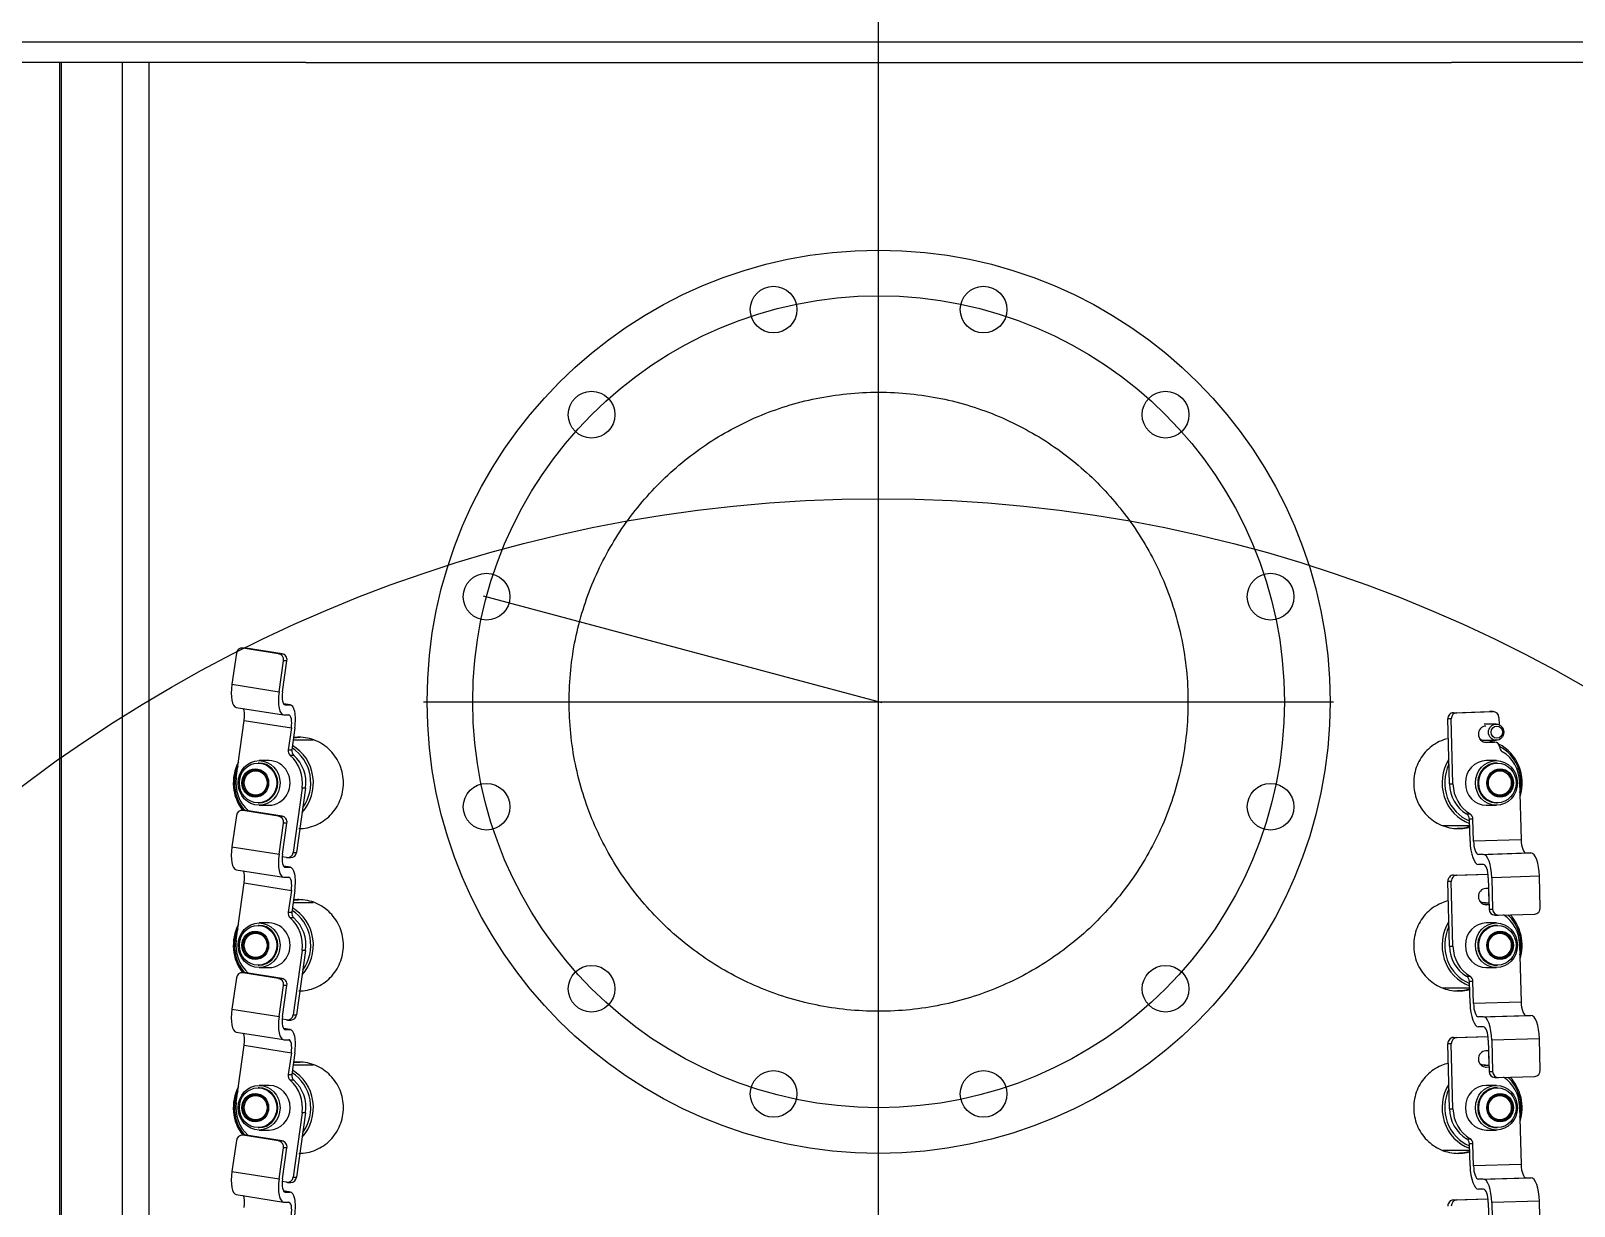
# Model space of a CAD drawing. Extents: x -681219 to -550379, y -242630 to -158199.
# Drawn here: x -602980 to -602219, y -229331 to -228752 of the extents above; entities that cross this region are included whole.
import ezdxf
from ezdxf.lldxf.tags import DXFTag

# ---------------------------------------------------------------- set-up
doc = ezdxf.new("R2010")
doc.units = 0
doc.header["$LTSCALE"] = 1000
doc.linetypes.add('DASHED2', pattern=[9.525, 6.35, -3.175])
doc.layers.get('0').update_dxf_attribs({"linetype": 'CONTINUOUS'})
doc.layers.add('center', color=253, linetype='CENTER2')
doc.layers.add('interface', color=251, linetype='DASHED2')
tags = doc.linetypes.add('CENTER2', pattern=[28.575, 19.05, -3.175, 3.175, -3.175]).pattern_tags.tags
tags[10:11] = [DXFTag(74, 4), DXFTag(75, 0), DXFTag(340, '0'), DXFTag(46, 0.0), DXFTag(50, 0.0), DXFTag(44, 0.0), DXFTag(45, 0.0)]
tags[8:9] = [DXFTag(74, 4), DXFTag(75, 0), DXFTag(340, '0'), DXFTag(46, 0.0), DXFTag(50, 0.0), DXFTag(44, 0.0), DXFTag(45, 0.0)]
tags[6:7] = [DXFTag(74, 4), DXFTag(75, 0), DXFTag(340, '0'), DXFTag(46, 0.0), DXFTag(50, 0.0), DXFTag(44, 0.0), DXFTag(45, 0.0)]
tags[4:5] = [DXFTag(74, 4), DXFTag(75, 0), DXFTag(340, '0'), DXFTag(46, 0.0), DXFTag(50, 0.0), DXFTag(44, 0.0), DXFTag(45, 0.0)]

# ---------------------------------------------------------------- blocks, each defined once
blk = doc.blocks.new('CYPJ15001B0001XY_A_CYPJ1000_V_1')
at = {"color": 0, "linetype": 'ByBlock', "lineweight": -2}
for p, q in [((715, 282.29), (715, 428.17)), ((725, -428.47), (725, 428.17)), ((715, 403.64), (-578, 403.64)), ((715, 402.87), (-578, 402.87)), ((-532.45, 372.68), (715, 372.68)), ((-536.94, 359.47), (715, 359.47)), ((157.22, 316.55), (153.52, 293.31)), ((168.58, 318.67), (164.88, 295.44)), ((183.91, 316.51), (168.58, 318.67)), ((183.62, 295.65), (186.43, 313.3)), ((186.43, 311.59), (186.43, 313.3)), ((186.46, 312.01), (186.46, 313.72)), ((202.59, 316.59), (230.78, 312.62)), ((230.78, 312.62), (227.07, 289.39)), ((237.22, 316.55), (233.52, 293.31)), ((248.58, 318.67), (244.88, 295.44)), ((263.91, 316.51), (248.58, 318.67)), ((263.62, 295.65), (266.43, 313.3)), ((266.43, 311.59), (266.43, 313.3)), ((266.46, 312.01), (266.46, 313.72)), ((282.59, 316.59), (310.78, 312.62)), ((310.78, 312.62), (307.07, 289.39)), ((317.22, 316.55), (313.52, 293.31)), ((328.58, 318.67), (324.88, 295.44)), ((343.91, 316.51), (328.58, 318.67)), ((343.62, 295.65), (346.43, 313.3)), ((346.43, 311.59), (346.43, 313.3)), ((346.46, 312.01), (346.46, 313.72)), ((362.59, 316.59), (390.78, 312.62)), ((390.78, 312.62), (387.07, 289.39)), ((397.22, 316.55), (393.52, 293.31)), ((408.58, 318.67), (404.88, 295.44)), ((423.91, 316.51), (408.58, 318.67)), ((423.62, 295.65), (426.43, 313.3)), ((426.43, 311.59), (426.43, 313.3)), ((426.46, 312.01), (426.46, 313.72)), ((183.62, 293.94), (186.43, 311.59)), ((189, 305.29), (189, 300.33)), ((190.2, 305.8), (190.2, 305.29)), ((209.8, 305.29), (209.8, 305.8)), ((211, 300.33), (211, 305.29)), ((263.62, 293.94), (266.43, 311.59)), ((269, 305.29), (269, 300.33)), ((270.2, 305.8), (270.2, 305.29)), ((289.8, 305.29), (289.8, 305.8)), ((291, 300.33), (291, 305.29)), ((343.62, 293.94), (346.43, 311.59)), ((349, 305.29), (349, 300.33)), ((350.2, 305.8), (350.2, 305.29)), ((369.8, 305.29), (369.8, 305.8)), ((371, 300.33), (371, 305.29)), ((423.62, 293.94), (426.43, 311.59)), ((153.5, 293.1), (153.5, 290.71)), ((158.43, 289.8), (158.97, 293.21)), ((158.45, 290.01), (158.96, 293.2)), ((158.45, 292.41), (158.48, 292.64)), ((158.45, 292.41), (158.45, 290.01)), ((163.2, 291.31), (163.2, 289.6)), ((163.24, 291.73), (163.58, 293.86)), ((164.88, 295.44), (180.2, 293.28)), ((164.88, 293.73), (180.2, 291.57)), ((180.2, 291.57), (180.2, 293.28)), ((183.62, 295.65), (183.62, 293.94)), ((213.54, 288.2), (213.54, 289.91)), ((227.07, 289.39), (216.3, 290.91)), ((216.3, 290.91), (216.3, 289.2)), ((227.07, 287.68), (216.3, 289.2)), ((233.5, 293.1), (233.5, 290.71)), ((238.43, 289.8), (238.97, 293.21)), ((238.45, 290.01), (238.96, 293.2)), ((238.45, 292.41), (238.48, 292.64)), ((238.45, 292.41), (238.45, 290.01)), ((243.2, 291.31), (243.2, 289.6)), ((243.24, 291.73), (243.58, 293.86)), ((244.88, 295.44), (260.2, 293.28)), ((244.88, 293.73), (260.2, 291.57)), ((260.2, 291.57), (260.2, 293.28)), ((263.62, 295.65), (263.62, 293.94)), ((293.54, 288.2), (293.54, 289.91)), ((307.07, 289.39), (296.3, 290.91)), ((296.3, 290.91), (296.3, 289.2)), ((307.07, 287.68), (296.3, 289.2)), ((313.5, 293.1), (313.5, 290.71)), ((318.43, 289.8), (318.97, 293.21)), ((318.45, 290.01), (318.96, 293.2)), ((318.45, 292.41), (318.48, 292.64)), ((318.45, 292.41), (318.45, 290.01)), ((323.2, 291.31), (323.2, 289.6)), ((323.24, 291.73), (323.58, 293.86)), ((324.88, 295.44), (340.2, 293.28)), ((324.88, 293.73), (340.2, 291.57)), ((340.2, 291.57), (340.2, 293.28)), ((343.62, 295.65), (343.62, 293.94)), ((373.54, 288.2), (373.54, 289.91)), ((387.07, 289.39), (376.3, 290.91)), ((376.3, 290.91), (376.3, 289.2)), ((387.07, 287.68), (376.3, 289.2)), ((393.5, 293.1), (393.5, 290.71)), ((398.43, 289.8), (398.97, 293.21)), ((398.45, 290.01), (398.96, 293.2)), ((398.45, 292.41), (398.48, 292.64)), ((398.45, 292.41), (398.45, 290.01)), ((404.88, 295.44), (420.2, 293.28)), ((404.88, 293.73), (420.2, 291.57)), ((420.2, 291.57), (420.2, 293.28)), ((423.62, 295.65), (423.62, 293.94)), ((197.41, 284.07), (165.76, 288.52)), ((165.76, 288.52), (165.76, 286.81)), ((197.41, 282.36), (165.76, 286.81)), ((197.41, 282.36), (197.41, 284.07)), ((221, 278.67), (221, 288.54)), ((277.41, 284.07), (245.76, 288.52)), ((245.76, 288.52), (245.76, 286.81)), ((277.41, 282.36), (245.76, 286.81)), ((277.41, 282.36), (277.41, 284.07)), ((301, 278.67), (301, 288.54)), ((357.41, 284.07), (325.76, 288.52)), ((325.76, 288.52), (325.76, 286.81)), ((357.41, 282.36), (325.76, 286.81)), ((357.41, 282.36), (357.41, 284.07)), ((381, 278.67), (381, 288.54)), ((715, 282.29), (715, -282.29)), ((179, -278.14), (179, -291.3)), ((199.52, -281.38), (231.51, -280.56)), ((199.52, -281.38), (199.52, -283.09)), ((231.51, -282.27), (231.51, -280.56)), ((259, -278.14), (259, -291.3)), ((279.52, -281.38), (311.51, -280.56)), ((279.52, -281.38), (279.52, -283.09)), ((311.51, -282.27), (311.51, -280.56)), ((339, -278.14), (339, -291.3)), ((359.52, -281.38), (391.51, -280.56)), ((359.52, -281.38), (359.52, -283.09)), ((391.51, -282.27), (391.51, -280.56)), ((154.59, -283.3), (155.09, -300.38)), ((154.59, -283.3), (154.59, -285.01)), ((154.59, -285.01), (155.04, -300.39)), ((199.52, -283.09), (231.51, -282.27)), ((234.59, -283.3), (235.09, -300.38)), ((234.59, -283.3), (234.59, -285.01)), ((234.59, -285.01), (235.04, -300.39)), ((279.52, -283.09), (311.51, -282.27)), ((314.59, -283.3), (315.09, -300.38)), ((314.59, -283.3), (314.59, -285.01)), ((314.59, -285.01), (315.04, -300.39)), ((359.52, -283.09), (391.51, -282.27)), ((394.59, -283.3), (395.11, -301.14)), ((394.59, -283.3), (394.59, -285.01)), ((394.59, -285.01), (395.11, -302.85)), ((715, -428.47), (715, -282.29)), ((159.81, -298.12), (159.81, -295.73)), ((164.81, -295.6), (165.49, -319.09)), ((164.81, -298), (164.81, -295.6)), ((171.31, -291.5), (182.19, -291.22)), ((171.31, -293.21), (182.19, -292.93)), ((171.99, -316.7), (171.31, -293.21)), ((182.19, -292.93), (182.19, -291.22)), ((184.73, -289.78), (184.73, -291.49)), ((239.81, -298.12), (239.81, -295.73)), ((244.81, -295.6), (245.49, -319.09)), ((244.81, -298), (244.81, -295.6)), ((251.31, -291.5), (262.19, -291.22)), ((251.31, -293.21), (262.19, -292.93)), ((251.99, -316.7), (251.31, -293.21)), ((262.19, -292.93), (262.19, -291.22)), ((264.73, -289.78), (264.73, -291.49)), ((319.81, -298.12), (319.81, -295.73)), ((324.81, -295.6), (325.49, -319.09)), ((324.81, -298), (324.81, -295.6)), ((331.31, -291.5), (342.19, -291.22)), ((331.31, -293.21), (342.19, -292.93)), ((331.99, -316.7), (331.31, -293.21)), ((342.19, -292.93), (342.19, -291.22)), ((344.73, -289.78), (344.73, -291.49)), ((153.31, -300.51), (137.82, -300.91)), ((153.31, -302.22), (137.82, -302.62)), ((154, -325.71), (153.31, -302.22)), ((164.81, -298), (165.49, -321.48)), ((189, -299.53), (189, -304.48)), ((211, -304.48), (211, -299.53)), ((214.9, -303.73), (214.9, -305.44)), ((233.31, -300.51), (217.82, -300.91)), ((217.82, -300.91), (217.82, -302.62)), ((233.31, -302.22), (217.82, -302.62)), ((220.01, -299.28), (220.01, -299.48)), ((220.01, -299.48), (220.05, -300.86)), ((220.04, -298.89), (220.1, -300.85)), ((220.99, -298.53), (220.99, -300.83)), ((221, -297.47), (221, -296.9)), ((228.04, -300.65), (228, -299.28)), ((234, -325.71), (233.31, -302.22)), ((244.81, -298), (245.49, -321.48)), ((269, -299.53), (269, -304.48)), ((291, -304.48), (291, -299.53)), ((294.9, -303.73), (294.9, -305.44)), ((313.31, -300.51), (297.82, -300.91)), ((297.82, -300.91), (297.82, -302.62)), ((313.31, -302.22), (297.82, -302.62)), ((300.01, -299.28), (300.01, -299.48)), ((300.01, -299.48), (300.05, -300.86)), ((300.04, -298.89), (300.1, -300.85)), ((300.99, -298.53), (300.99, -300.83)), ((301, -297.47), (301, -296.9)), ((308.04, -300.65), (308, -299.28)), ((314, -325.71), (313.31, -302.22)), ((324.81, -298), (325.49, -321.48)), ((349, -299.53), (349, -304.48)), ((371, -304.48), (371, -299.53)), ((380.01, -299.28), (380.01, -299.48)), ((380.01, -299.48), (380.13, -303.61)), ((380.04, -298.89), (380.13, -301.9)), ((380.13, -303.61), (380.13, -301.9)), ((380.13, -303.68), (380.13, -301.97)), ((380.99, -298.53), (380.99, -304.34)), ((381, -297.47), (381, -296.9)), ((388.99, -304.34), (388.99, -298.53)), ((395.11, -302.85), (395.11, -301.14)), ((395.11, -302.93), (395.11, -301.22)), ((190.2, -304.48), (190.2, -305)), ((209.8, -305), (209.8, -304.48)), ((214.9, -305.52), (215.42, -323.37)), ((270.2, -304.48), (270.2, -305)), ((289.8, -305), (289.8, -304.48)), ((294.9, -305.52), (295.42, -323.37)), ((350.2, -304.48), (350.2, -305)), ((369.8, -305), (369.8, -304.48)), ((377.6, -306.12), (377.58, -306.12)), ((392.19, -305.75), (388.66, -305.84)), ((165.49, -319.09), (165.49, -321.48)), ((200.48, -315.96), (171.99, -316.7)), ((245.49, -319.09), (245.49, -321.48)), ((280.48, -315.96), (251.99, -316.7)), ((325.49, -319.09), (325.49, -321.48)), ((360.48, -315.96), (331.99, -316.7)), ((138.5, -326.11), (154, -325.71)), ((218.5, -326.11), (234, -325.71)), ((298.5, -326.11), (314, -325.71))]:
    blk.add_line(p, q, dxfattribs=at)
for centre, radius in [((400, 0), 222.5), ((348.24, 193.19), 11.5), ((451.76, 193.19), 11.5), ((258.58, 141.42), 11.5), ((541.42, 141.42), 11.5), ((206.81, 51.76), 11.5), ((593.19, 51.76), 11.5), ((206.81, -51.76), 11.5), ((593.19, -51.76), 11.5), ((258.58, -141.42), 11.5), ((541.42, -141.42), 11.5), ((348.24, -193.19), 11.5), ((451.76, -193.19), 11.5)]:
    blk.add_circle(centre, radius, dxfattribs=at)
for centre, major_axis, ratio, start_param, end_param in [((168.58, 314.73), (11.36, -1.81), 0.338244, 1.62468, 3.141593), ((200, 298.28), (21, 0), 0.939693, 1.062855, 2.271246), ((248.58, 314.73), (11.36, -1.81), 0.338244, 1.62468, 3.141593), ((280, 298.28), (21, 0), 0.939693, 1.062855, 2.271246), ((328.58, 314.73), (11.36, -1.81), 0.338244, 1.62468, 3.141593), ((360, 298.28), (21, 0), 0.939693, 1.062855, 2.271246), ((408.58, 314.73), (11.36, -1.81), 0.338244, 1.62468, 3.141593), ((150.78, 314.85), (-6.42, 1.02), 0.338244, 1.62468, 2.787553), ((183.46, 313.72), (-3, 0), 0.939693, 2.992856, 4.563652), ((200, 300.33), (-17.5, 0), 0.939693, 4.563652, 5.607975), ((183.46, 312.01), (-3, 0), 0.939693, 2.992856, 3.141593), ((200, 298.62), (-20, 0), 0.939693, 4.298253, 5.455782), ((230.78, 314.85), (-6.42, 1.02), 0.338244, 1.62468, 2.787553), ((263.46, 313.72), (-3, 0), 0.939693, 2.992856, 4.563652), ((280, 300.33), (-17.5, 0), 0.939693, 4.563652, 5.607975), ((263.46, 312.01), (-3, 0), 0.939693, 2.992856, 3.141593), ((280, 298.62), (20, 0), 0.939693, 1.156661, 2.31419), ((310.78, 314.85), (-6.42, 1.02), 0.338244, 1.62468, 2.787553), ((343.46, 313.72), (-3, 0), 0.939693, 2.992856, 4.563652), ((360, 300.33), (-17.5, 0), 0.939693, 4.563652, 5.607975), ((343.46, 312.01), (-3, 0), 0.939693, 2.992856, 3.141593), ((360, 298.62), (20, 0), 0.939693, 1.156661, 2.31419), ((390.78, 314.85), (-6.42, 1.02), 0.338244, 1.62468, 2.787553), ((423.46, 313.72), (-3, 0), 0.939693, 2.992856, 4.563652), ((423.46, 312.01), (-3, 0), 0.939693, 2.992856, 3.141593), ((184.31, 312.14), (2.6, 0), 0.939693, 5.560011, 5.607975), ((200, 305.29), (9.8, 0), 0.939693, 3.141593, 6.283185), ((264.31, 312.14), (2.6, 0), 0.939693, 5.560011, 5.607975), ((280, 305.29), (9.8, 0), 0.939693, 3.141593, 6.283185), ((344.31, 312.14), (2.6, 0), 0.939693, 5.560011, 5.607975), ((360, 305.29), (9.8, 0), 0.939693, 3.141593, 6.283185), ((200, 300.33), (11, 0), 0.939693, 3.141593, 6.283185), ((280, 300.33), (-11, 0), 0.939693, 0, 3.141593), ((360, 300.33), (-11, 0), 0.939693, 0, 3.141593), ((147.07, 291.61), (-6.42, 1.02), 0.338244, 1.62468, 3.195477), ((147.07, 291.61), (-11.36, 1.81), 0.338244, 1.62468, 3.195477), ((164.88, 291.5), (11.36, -1.81), 0.338244, 1.62468, 3.195477), ((164.88, 291.5), (6.42, -1.02), 0.338244, 1.62468, 3.195477), ((166.2, 291.31), (3, 0), 0.939693, 2.992856, 4.563652), ((166.2, 289.6), (3, 0), 0.939693, 3.141593, 4.563652), ((180.65, 296.06), (-3, 0), 0.939693, 1.42206, 2.992856), ((180.65, 294.35), (3, 0), 0.939693, 4.563652, 6.134449), ((200, 298.62), (-20, 0), 0.939693, 0.916699, 2.608459), ((200, 300.33), (17.5, 0), 0.939693, 4.563652, 5.59671), ((215.86, 288.12), (-3, 0), 0.939693, 4.563652, 5.59671), ((215.86, 286.41), (3, 0), 0.939693, 1.42206, 2.455117), ((227.07, 291.61), (-6.42, 1.02), 0.338244, 1.62468, 3.195477), ((227.07, 291.61), (-11.36, 1.81), 0.338244, 1.62468, 3.195477), ((244.88, 291.5), (11.36, -1.81), 0.338244, 1.62468, 3.195477), ((244.88, 291.5), (6.42, -1.02), 0.338244, 1.62468, 3.195477), ((246.2, 291.31), (3, 0), 0.939693, 2.992856, 4.563652), ((246.2, 289.6), (3, 0), 0.939693, 3.141593, 4.563652), ((260.65, 296.06), (-3, 0), 0.939693, 1.42206, 2.992856), ((260.65, 294.35), (3, 0), 0.939693, 4.563652, 6.134449), ((280, 298.62), (20, 0), 0.939693, 4.058292, 5.750052), ((280, 300.33), (17.5, 0), 0.939693, 4.563652, 5.59671), ((295.86, 288.12), (-3, 0), 0.939693, 4.563652, 5.59671), ((295.86, 286.41), (3, 0), 0.939693, 1.42206, 2.455117), ((307.07, 291.61), (-6.42, 1.02), 0.338244, 1.62468, 3.195477), ((307.07, 291.61), (-11.36, 1.81), 0.338244, 1.62468, 3.195477), ((324.88, 291.5), (11.36, -1.81), 0.338244, 1.62468, 3.195477), ((324.88, 291.5), (6.42, -1.02), 0.338244, 1.62468, 3.195477), ((326.2, 291.31), (3, 0), 0.939693, 2.992856, 4.563652), ((326.2, 289.6), (3, 0), 0.939693, 3.141593, 4.563652), ((340.65, 296.06), (-3, 0), 0.939693, 1.42206, 2.992856), ((340.65, 294.35), (3, 0), 0.939693, 4.563652, 6.134449), ((360, 298.62), (20, 0), 0.939693, 4.058292, 5.750052), ((360, 300.33), (17.5, 0), 0.939693, 4.563652, 5.59671), ((375.86, 288.12), (-3, 0), 0.939693, 4.563652, 5.59671), ((375.86, 286.41), (3, 0), 0.939693, 1.42206, 2.455117), ((387.07, 291.61), (-6.42, 1.02), 0.338244, 1.62468, 3.195477), ((387.07, 291.61), (-11.36, 1.81), 0.338244, 1.62468, 3.195477), ((404.88, 291.5), (11.36, -1.81), 0.338244, 1.62468, 3.195477), ((404.88, 291.5), (6.42, -1.02), 0.338244, 1.62468, 3.195477), ((420.65, 296.06), (-3, 0), 0.939693, 1.42206, 2.992856), ((420.65, 294.35), (3, 0), 0.939693, 4.563652, 6.134449), ((200, 298.28), (21, 0), 0.939693, 3.947647, 5.787529), ((200, 298.62), (17.5, 0), 0.939693, 4.563652, 5.59671), ((280, 298.28), (21, 0), 0.939693, 3.947647, 5.787529), ((280, 298.62), (17.5, 0), 0.939693, 4.563652, 5.59671), ((360, 298.28), (21, 0), 0.939693, 3.947647, 5.787529), ((360, 298.62), (17.5, 0), 0.939693, 4.563652, 5.59671), ((151.59, -283.37), (-3, 0), 0.939693, 3.168913, 4.73971), ((200, -297.47), (21, 0), 0.939693, 0.981791, 2.822191), ((200, -297.82), (-20, 0), 0.939693, 4.234349, 5.926109), ((200, -297.82), (-17.5, 0), 0.939693, 4.73971, 5.772767), ((231.59, -283.37), (-3, 0), 0.939693, 3.168913, 4.73971), ((280, -297.47), (21, 0), 0.939693, 0.981791, 2.822191), ((280, -297.82), (20, 0), 0.939693, 1.092756, 2.784516), ((280, -297.82), (-17.5, 0), 0.939693, 4.73971, 5.772767), ((311.59, -283.37), (-3, 0), 0.939693, 3.168913, 4.73971), ((360, -297.47), (-21, 0), 0.939693, 4.123384, 5.963783), ((360, -297.82), (-20, 0), 0.939693, 4.234349, 5.926109), ((360, -297.82), (-17.5, 0), 0.939693, 4.73971, 5.772767), ((391.59, -283.37), (-3, 0), 0.939693, 3.168913, 4.73971), ((151.59, -285.08), (3, 0), 0.939693, 0.027321, 1.598117), ((200, -299.53), (-17.5, 0), 0.939693, 4.73971, 5.772767), ((231.59, -285.08), (3, 0), 0.939693, 0.027321, 1.598117), ((280, -299.53), (-17.5, 0), 0.939693, 4.73971, 5.772767), ((311.59, -285.08), (3, 0), 0.939693, 0.027321, 1.598117), ((360, -299.53), (-17.5, 0), 0.939693, 4.73971, 5.772767), ((391.59, -285.08), (3, 0), 0.939693, 0.027321, 1.598117), ((171.31, -295.44), (-11.5, -0.33), 0.341893, 4.702447, 6.273243), ((171.31, -295.44), (-6.5, -0.19), 0.341893, 4.702447, 6.273243), ((182.11, -288.4), (3, 0), 0.939693, 4.73971, 5.772767), ((182.11, -290.11), (3, 0), 0.939693, 4.73971, 5.772767), ((200, -299.53), (-11, 0), 0.939693, 3.141593, 6.283185), ((200, -304.48), (9.8, 0), 0.939693, 0, 3.141593), ((224, -299.38), (4, 0), 0.939693, 0.027321, 3.168913), ((224.99, -298.53), (-4, 0), 0.939693, 5.621882, 6.283185), ((251.31, -295.44), (-11.5, -0.33), 0.341893, 4.702447, 6.273243), ((251.31, -295.44), (-6.5, -0.19), 0.341893, 4.702447, 6.273243), ((262.11, -288.4), (3, 0), 0.939693, 4.73971, 5.772767), ((262.11, -290.11), (3, 0), 0.939693, 4.73971, 5.772767), ((280, -299.53), (-11, 0), 0.939693, 3.141593, 6.283185), ((280, -304.48), (9.8, 0), 0.939693, 0, 3.141593), ((304, -299.38), (4, 0), 0.939693, 0.027321, 3.168913), ((304.99, -298.53), (4, 0), 0.939693, 2.48029, 3.141593), ((331.31, -295.44), (-11.5, -0.33), 0.341893, 4.702447, 6.273243), ((331.31, -295.44), (-6.5, -0.19), 0.341893, 4.702447, 6.273243), ((342.11, -288.4), (3, 0), 0.939693, 4.73971, 5.772767), ((342.11, -290.11), (3, 0), 0.939693, 4.73971, 5.772767), ((360, -299.53), (-11, 0), 0.939693, 3.141593, 6.283185), ((360, -304.48), (9.8, 0), 0.939693, 0, 3.141593), ((384, -299.38), (4, 0), 0.939693, 0.027321, 3.141593), ((384.99, -298.53), (4, 0), 0.939693, 2.48029, 3.141593), ((153.31, -298.29), (-11.5, -0.33), 0.341893, 1.560854, 3.13165), ((153.31, -298.29), (-6.5, -0.19), 0.341893, 1.560854, 3.13165), ((217.9, -305.44), (3, 0), 0.939693, 1.598117, 3.168913), ((217.9, -303.73), (3, 0), 0.939693, 1.598117, 3.141593), ((200, -297.47), (21, 0), 0.939693, 6.111817, 6.283185), ((200, -297.47), (21, 0), 0.939693, 0, 0.028695), ((224.99, -304.34), (-4, 0), 0.939693, 4.461573, 5.017847), ((233.31, -298.29), (-11.5, -0.33), 0.341893, 1.560854, 3.13165), ((233.31, -298.29), (-6.5, -0.19), 0.341893, 1.560854, 3.13165), ((297.9, -305.44), (3, 0), 0.939693, 1.598117, 3.168913), ((297.9, -303.73), (3, 0), 0.939693, 1.598117, 3.141593), ((280, -297.47), (21, 0), 0.939693, 6.111817, 6.283185), ((280, -297.47), (21, 0), 0.939693, 0, 0.028695), ((304.99, -304.34), (4, 0), 0.939693, 1.31998, 1.876254), ((313.31, -298.29), (-11.5, -0.33), 0.341893, 1.560854, 3.13165), ((313.31, -298.29), (-6.5, -0.19), 0.341893, 1.560854, 3.13165), ((377.53, -303.68), (-2.6, 0), 0.939693, 1.598117, 3.168913), ((360, -297.47), (-21, 0), 0.939693, 2.852299, 3.170288), ((377.53, -301.97), (-2.6, 0), 0.939693, 3.141593, 3.168913), ((392.11, -302.93), (-3, 0), 0.939693, 1.598117, 3.168913), ((392.11, -301.22), (-3, 0), 0.939693, 3.141593, 3.168913), ((200, -297.47), (21, 0), 0.939693, 4.383674, 5.512571), ((200, -297.82), (-20, 0), 0.939693, 1.336444, 2.421711), ((200, -299.53), (17.5, 0), 0.939693, 4.73971, 5.739269), ((280, -297.47), (21, 0), 0.939693, 4.383674, 5.512571), ((280, -297.82), (20, 0), 0.939693, 4.478037, 5.563304), ((280, -299.53), (17.5, 0), 0.939693, 4.73971, 5.739269), ((360, -297.47), (-21, 0), 0.939693, 1.242081, 2.717092), ((360, -297.82), (-20, 0), 0.939693, 1.336444, 2.685602), ((360, -299.53), (17.5, 0), 0.939693, 4.73971, 5.784032), ((377.65, -308.57), (-2.6, 0), 0.939693, 4.73971, 5.784032), ((171.99, -318.92), (6.5, 0.19), 0.341893, 1.560854, 3.13165), ((251.99, -318.92), (6.5, 0.19), 0.341893, 1.560854, 3.13165), ((331.99, -318.92), (6.5, 0.19), 0.341893, 1.560854, 3.13165), ((154, -321.77), (11.5, 0.33), 0.341893, 4.702447, 6.273243), ((218.42, -323.29), (-3, 0), 0.939693, 0.027321, 1.598117), ((234, -321.77), (11.5, 0.33), 0.341893, 4.702447, 6.273243), ((298.42, -323.29), (-3, 0), 0.939693, 0.027321, 1.598117), ((314, -321.77), (11.5, 0.33), 0.341893, 4.702447, 6.273243)]:
    blk.add_ellipse(centre, major_axis=major_axis, ratio=ratio, start_param=start_param, end_param=end_param, dxfattribs=at)
for centre, major_axis in [((200, 305.29), (11, 0)), ((200, 305.8), (9.8, 0)), ((200, 307.17), (7, 0)), ((200, 307.17), (6.5, 0)), ((200, 307), (6, 0)), ((280, 305.29), (-11, 0)), ((280, 305.8), (9.8, 0)), ((280, 307.17), (-7, 0)), ((280, 307.17), (-6.5, 0)), ((280, 307), (-6, 0)), ((360, 305.29), (-11, 0)), ((360, 305.8), (9.8, 0)), ((360, 307.17), (-7, 0)), ((360, 307.17), (-6.5, 0)), ((360, 307), (-6, 0)), ((200, -304.48), (11, 0)), ((200, -305), (9.8, 0)), ((280, -304.48), (-11, 0)), ((280, -305), (9.8, 0)), ((360, -304.48), (-11, 0)), ((360, -305), (9.8, 0)), ((200, -306.37), (7, 0)), ((200, -306.37), (6.5, 0)), ((200, -306.19), (6, 0)), ((280, -306.37), (-7, 0)), ((280, -306.37), (-6.5, 0)), ((280, -306.19), (-6, 0)), ((360, -306.37), (-7, 0)), ((360, -306.37), (-6.5, 0)), ((360, -306.19), (-6, 0)), ((384.99, -304.34), (4, 0)), ((384.99, -304.69), (3, 0))]:
    blk.add_ellipse(centre, major_axis=major_axis, ratio=0.939693, dxfattribs=at)
for points, knots in [([(177.5, 285.76), (177.5, 284.32), (177.65, 282.89), (178.21, 280.09), (178.64, 278.7), (179.77, 276.02), (180.46, 274.76), (182.09, 272.36), (183.04, 271.23), (185.11, 269.19), (186.25, 268.28), (188.7, 266.66), (190.01, 265.98), (194.07, 264.32), (197.03, 263.74), (200, 263.74)], [0.7502141, 0.7502141, 0.7502141, 0.7502141, 0.78125, 0.78125, 0.8125, 0.8125, 0.84375, 0.84375, 0.875, 0.875, 0.90625, 0.90625, 0.9375, 0.9375, 1, 1, 1, 1]), ([(200, 263.74), (201.49, 263.74), (202.95, 263.88), (205.82, 264.44), (207.25, 264.86), (209.98, 265.97), (211.27, 266.65), (213.72, 268.25), (214.87, 269.18), (217.99, 272.23), (219.66, 274.69), (221.91, 279.99), (222.5, 282.89), (222.5, 286.62), (222.45, 287.49), (222.34, 288.35)], [0, 0, 0, 0, 0.03125, 0.03125, 0.0625, 0.0625, 0.09375, 0.09375, 0.125, 0.125, 0.1875, 0.1875, 0.25, 0.25, 0.2687613, 0.2687613, 0.2687613, 0.2687613]), ([(222.25, 288.42), (222.41, 287.35), (222.5, 286.26), (222.5, 285.17), (222.5, 285.16), (222.5, 285.15)], [0.22643119, 0.22643119, 0.22643119, 0.22643119, 0.25, 0.25, 0.25020442, 0.25020442, 0.25020442, 0.25020442]), ([(257.5, 285.76), (257.5, 284.32), (257.65, 282.89), (258.21, 280.09), (258.64, 278.7), (259.77, 276.02), (260.46, 274.76), (262.09, 272.36), (263.04, 271.23), (265.11, 269.19), (266.25, 268.28), (268.7, 266.66), (270.01, 265.98), (274.07, 264.32), (277.03, 263.74), (280, 263.74)], [0.7502141, 0.7502141, 0.7502141, 0.7502141, 0.78125, 0.78125, 0.8125, 0.8125, 0.84375, 0.84375, 0.875, 0.875, 0.90625, 0.90625, 0.9375, 0.9375, 1, 1, 1, 1]), ([(280, 263.74), (281.49, 263.74), (282.95, 263.88), (285.82, 264.44), (287.25, 264.86), (289.98, 265.97), (291.27, 266.65), (293.72, 268.25), (294.87, 269.18), (297.99, 272.23), (299.66, 274.69), (301.91, 279.99), (302.5, 282.89), (302.5, 286.62), (302.45, 287.49), (302.34, 288.35)], [0, 0, 0, 0, 0.03125, 0.03125, 0.0625, 0.0625, 0.09375, 0.09375, 0.125, 0.125, 0.1875, 0.1875, 0.25, 0.25, 0.2687613, 0.2687613, 0.2687613, 0.2687613]), ([(302.25, 288.42), (302.41, 287.35), (302.5, 286.26), (302.5, 285.17), (302.5, 285.16), (302.5, 285.15)], [0.22643119, 0.22643119, 0.22643119, 0.22643119, 0.25, 0.25, 0.25020442, 0.25020442, 0.25020442, 0.25020442]), ([(337.5, 285.76), (337.5, 284.32), (337.65, 282.89), (338.21, 280.09), (338.64, 278.7), (339.77, 276.02), (340.46, 274.76), (342.09, 272.36), (343.04, 271.23), (345.11, 269.19), (346.25, 268.28), (348.7, 266.66), (350.01, 265.98), (354.07, 264.32), (357.03, 263.74), (360, 263.74)], [0.7502141, 0.7502141, 0.7502141, 0.7502141, 0.78125, 0.78125, 0.8125, 0.8125, 0.84375, 0.84375, 0.875, 0.875, 0.90625, 0.90625, 0.9375, 0.9375, 1, 1, 1, 1]), ([(360, 263.74), (361.49, 263.74), (362.95, 263.88), (365.82, 264.44), (367.25, 264.86), (369.98, 265.97), (371.27, 266.65), (373.72, 268.25), (374.87, 269.18), (377.99, 272.23), (379.66, 274.69), (381.91, 279.99), (382.5, 282.89), (382.5, 286.62), (382.45, 287.49), (382.34, 288.35)], [0, 0, 0, 0, 0.03125, 0.03125, 0.0625, 0.0625, 0.09375, 0.09375, 0.125, 0.125, 0.1875, 0.1875, 0.25, 0.25, 0.2687613, 0.2687613, 0.2687613, 0.2687613]), ([(382.25, 288.42), (382.41, 287.35), (382.5, 286.26), (382.5, 285.17), (382.5, 285.16), (382.5, 285.15)], [0.22643119, 0.22643119, 0.22643119, 0.22643119, 0.25, 0.25, 0.25020442, 0.25020442, 0.25020442, 0.25020442]), ([(221.91, -280.75), (221.63, -279.59), (221.26, -278.46), (220.23, -276.03), (219.53, -274.74), (217.9, -272.35), (216.97, -271.23), (214.87, -269.18), (213.73, -268.26), (211.29, -266.66), (209.98, -265.97), (207.25, -264.86), (205.85, -264.45), (202.97, -263.88), (201.48, -263.74), (198.54, -263.73), (197.08, -263.87), (194.18, -264.44), (192.76, -264.86), (188.69, -266.51), (186.18, -268.15), (183.07, -271.2), (182.12, -272.33), (180.48, -274.73), (179.79, -275.99), (178.66, -278.65), (178.22, -280.05), (177.65, -282.87), (177.5, -284.3), (177.5, -287.2), (177.64, -288.63), (178.02, -290.49), (178.13, -290.93), (178.25, -291.38)], [0.2866676, 0.2866676, 0.2866676, 0.2866676, 0.3125, 0.3125, 0.34375, 0.34375, 0.375, 0.375, 0.40625, 0.40625, 0.4375, 0.4375, 0.46875, 0.46875, 0.5, 0.5, 0.53125, 0.53125, 0.5625, 0.5625, 0.625, 0.625, 0.65625, 0.65625, 0.6875, 0.6875, 0.71875, 0.71875, 0.75, 0.75, 0.78125, 0.78125, 0.7912689, 0.7912689, 0.7912689, 0.7912689]), ([(301.91, -280.75), (301.63, -279.59), (301.26, -278.46), (300.23, -276.03), (299.53, -274.74), (297.9, -272.35), (296.97, -271.23), (294.87, -269.18), (293.73, -268.26), (291.29, -266.66), (289.98, -265.97), (287.25, -264.86), (285.85, -264.45), (282.97, -263.88), (281.48, -263.74), (278.54, -263.73), (277.08, -263.87), (274.18, -264.44), (272.76, -264.86), (268.69, -266.51), (266.18, -268.15), (263.07, -271.2), (262.12, -272.33), (260.48, -274.73), (259.79, -275.99), (258.66, -278.65), (258.22, -280.05), (257.65, -282.87), (257.5, -284.3), (257.5, -287.2), (257.64, -288.63), (258.02, -290.49), (258.13, -290.93), (258.25, -291.38)], [0.2866676, 0.2866676, 0.2866676, 0.2866676, 0.3125, 0.3125, 0.34375, 0.34375, 0.375, 0.375, 0.40625, 0.40625, 0.4375, 0.4375, 0.46875, 0.46875, 0.5, 0.5, 0.53125, 0.53125, 0.5625, 0.5625, 0.625, 0.625, 0.65625, 0.65625, 0.6875, 0.6875, 0.71875, 0.71875, 0.75, 0.75, 0.78125, 0.78125, 0.7912689, 0.7912689, 0.7912689, 0.7912689]), ([(381.8, -280.31), (381.53, -279.31), (381.2, -278.32), (380.23, -276.03), (379.53, -274.74), (377.9, -272.35), (376.97, -271.23), (374.87, -269.18), (373.73, -268.26), (371.29, -266.66), (369.98, -265.97), (367.25, -264.86), (365.85, -264.45), (362.97, -263.88), (361.48, -263.74), (358.54, -263.73), (357.08, -263.87), (354.18, -264.44), (352.76, -264.86), (348.69, -266.51), (346.18, -268.15), (343.07, -271.2), (342.12, -272.33), (340.48, -274.73), (339.79, -275.99), (338.66, -278.65), (338.22, -280.05), (337.65, -282.87), (337.5, -284.3), (337.5, -287.2), (337.64, -288.63), (338.02, -290.49), (338.13, -290.93), (338.25, -291.38)], [0.2899308, 0.2899308, 0.2899308, 0.2899308, 0.3125, 0.3125, 0.34375, 0.34375, 0.375, 0.375, 0.40625, 0.40625, 0.4375, 0.4375, 0.46875, 0.46875, 0.5, 0.5, 0.53125, 0.53125, 0.5625, 0.5625, 0.625, 0.625, 0.65625, 0.65625, 0.6875, 0.6875, 0.71875, 0.71875, 0.75, 0.75, 0.78125, 0.78125, 0.7912689, 0.7912689, 0.7912689, 0.7912689]), ([(178.41, -291.35), (178.22, -290.73), (178.06, -290.1), (177.65, -288.07), (177.5, -286.64), (177.5, -285.18), (177.5, -285.17), (177.5, -285.16)], [0.70473145, 0.70473145, 0.70473145, 0.70473145, 0.71875, 0.71875, 0.75, 0.75, 0.75021411, 0.75021411, 0.75021411, 0.75021411]), ([(258.41, -291.35), (258.22, -290.73), (258.06, -290.1), (257.65, -288.07), (257.5, -286.64), (257.5, -285.18), (257.5, -285.17), (257.5, -285.16)], [0.70473145, 0.70473145, 0.70473145, 0.70473145, 0.71875, 0.71875, 0.75, 0.75, 0.75021411, 0.75021411, 0.75021411, 0.75021411]), ([(338.41, -291.35), (338.22, -290.73), (338.06, -290.1), (337.65, -288.07), (337.5, -286.64), (337.5, -285.18), (337.5, -285.17), (337.5, -285.16)], [0.70473145, 0.70473145, 0.70473145, 0.70473145, 0.71875, 0.71875, 0.75, 0.75, 0.75021411, 0.75021411, 0.75021411, 0.75021411])]:
    blk.add_open_spline(points, degree=3, knots=knots, dxfattribs=at)
at = {"layer": 'center', "lineweight": -2, "ltscale": 3.139108}
blk.add_line((400, 224.25), (400, -224.25), dxfattribs=at)
at = {"layer": 'center', "lineweight": -2, "ltscale": 1.424322}
blk.add_line((452.22, 194.88), (399.55, -1.69), dxfattribs=at)
at = {"layer": 'center', "ltscale": 7.419073}
blk.add_line((-979.51, 0), (1190.49, 0), dxfattribs=at)
at = {"layer": 'center', "lineweight": -2, "ltscale": 3.959303}
blk.add_circle((400, 0), 200, dxfattribs=at)
at = {"layer": 'interface', "lineweight": -2, "ltscale": 10.010951}
blk.add_circle((400, 0), 152.5, dxfattribs=at)

msp = doc.modelspace()

# ---------------------------------------------------------------- linework, layer by layer
at = {"color": 4}
msp.add_circle((-602561.7373, -229682.3646), 700, dxfattribs=at)

# ---------------------------------------------------------------- block references
at = {"color": 4, "rotation": 89.99999999999999}
msp.add_blockref('CYPJ15001B0001XY_A_CYPJ1000_V_1', (-602561.7373, -229482.3646), dxfattribs=at)

doc.saveas('drawing.dxf')
